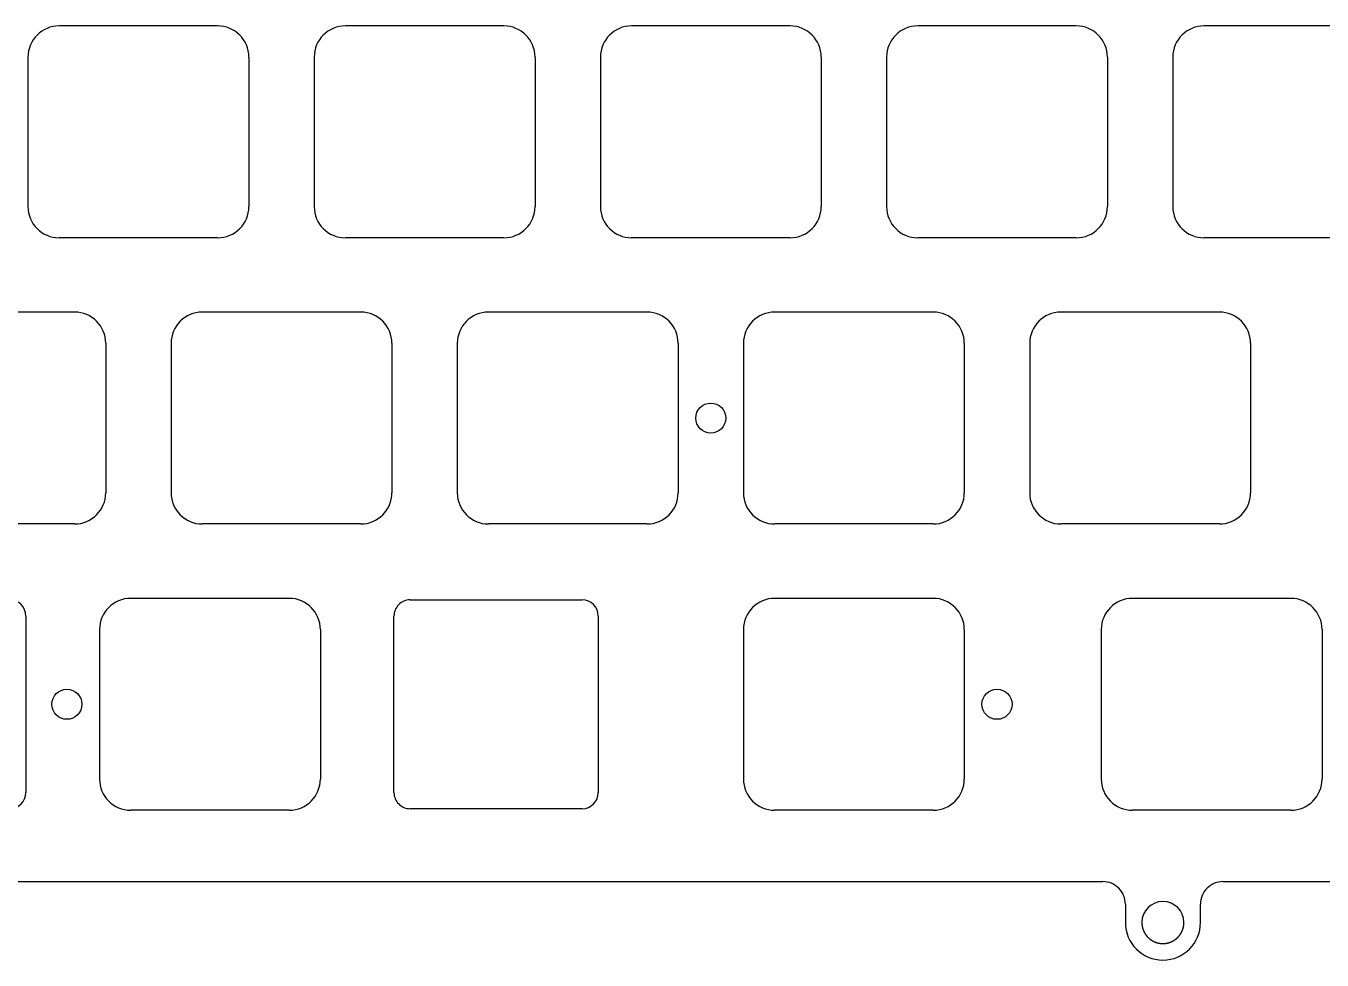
# Model space of a CAD drawing. Header units: millimetres. Extents: x -10 to 277, y -93 to 22.
# Drawn here: x 140.1 to 226.4, y -93.2 to -31 of the extents above; entities that cross this region are included whole.
import ezdxf

# ---------------------------------------------------------------- set-up
doc = ezdxf.new("R2010")
doc.units = ezdxf.units.MM
doc.layers.add('BLACK', color=7, linetype='CONTINUOUS')
doc.layers.add('Edge.Cuts', color=53, linetype='CONTINUOUS', true_color=0xc8a339)

msp = doc.modelspace()

# ---------------------------------------------------------------- linework, layer by layer
at = {"layer": 'BLACK', "linetype": 'Continuous'}
for p, q in [((157.675, -69.15), (147.124999, -69.15)), ((165.725, -69.25), (177.175, -69.25)), ((200.5375, -69.15), (189.987499, -69.15)), ((224.35, -69.15), (213.799999, -69.15)), ((140.15, -70.325), (140.15, -82.075)), ((164.65, -82.075), (164.65, -70.325)), ((178.25, -70.325), (178.25, -82.075)), ((145.05, -71.225), (145.05, -81.175001)), ((159.75, -71.225), (159.75, -81.175)), ((187.9125, -71.225), (187.9125, -81.175001)), ((202.6125, -71.225), (202.6125, -81.175)), ((211.725, -71.225), (211.725, -81.175001)), ((226.425, -71.225), (226.425, -81.175)), ((157.675, -83.25), (147.125, -83.25)), ((177.175, -83.15), (165.725, -83.15)), ((200.5375, -83.25), (189.9875, -83.25)), ((224.35, -83.25), (213.8, -83.25))]:
    msp.add_line(p, q, dxfattribs=at)
at = {"layer": 'BLACK'}
for centre in [(142.875, -76.2), (204.7875, -76.2)]:
    msp.add_circle(centre, 1, dxfattribs=at)
for centre, radius, start, end in [((139.075, -70.325), 1.075, 0, 90), ((147.125004, -71.225004), 2.075004, 90.00013806, 179.99988955), ((157.675, -71.225), 2.075, 0, 90), ((165.724999, -70.324999), 1.074999, 89.9999467, 180.0000533), ((177.175, -70.325), 1.075, 0, 90), ((189.987504, -71.225004), 2.075004, 90.00013806, 179.99988955), ((200.5375, -71.225), 2.075, 0, 90), ((213.800004, -71.225004), 2.075004, 90.00013806, 179.99988955), ((224.35, -71.225), 2.075, 0, 90), ((147.125002, -81.174998), 2.075002, 180.00008284, 269.99994478), ((157.675, -81.175), 2.075, 270, 0), ((189.987502, -81.174998), 2.075002, 180.00008284, 269.99994478), ((200.5375, -81.175), 2.075, 270, 0), ((213.800002, -81.174998), 2.075002, 180.00008284, 269.99994478), ((224.35, -81.175), 2.075, 270, 0), ((139.075, -82.075), 1.075, 270, 0), ((165.724999, -82.075001), 1.074999, 179.9999467, 270.0000533), ((177.175, -82.075), 1.075, 270, 0)]:
    msp.add_arc(centre, radius, start, end, dxfattribs=at)
at = {"layer": 'Edge.Cuts', "linetype": 'CONTINUOUS'}
for p, q in [((152.9125, -31.05), (142.3625, -31.05)), ((171.9625, -31.05), (161.4125, -31.05)), ((191.0125, -31.05), (180.4625, -31.05)), ((210.0625, -31.05), (199.5125, -31.05)), ((229.1125, -31.05), (218.5625, -31.05)), ((140.2875, -33.125), (140.2875, -43.075)), ((154.9875, -33.125), (154.9875, -43.075)), ((159.3375, -33.125), (159.3375, -43.075)), ((174.0375, -33.125), (174.0375, -43.075)), ((178.3875, -33.125), (178.3875, -43.075)), ((193.0875, -33.125), (193.0875, -43.075)), ((197.4375, -33.125), (197.4375, -43.075)), ((212.1375, -33.125), (212.1375, -43.075)), ((216.4875, -33.125), (216.4875, -43.075)), ((152.9125, -45.15), (142.3625, -45.15)), ((171.9625, -45.15), (161.4125, -45.15)), ((191.0125, -45.15), (180.4625, -45.15)), ((210.0625, -45.15), (199.5125, -45.15)), ((229.1125, -45.15), (218.5625, -45.15)), ((143.3875, -50.1), (132.8375, -50.1)), ((162.4375, -50.1), (151.8875, -50.1)), ((181.4875, -50.1), (170.9375, -50.1)), ((200.5375, -50.1), (189.9875, -50.1)), ((219.5875, -50.1), (209.0375, -50.1)), ((145.4625, -52.175), (145.4625, -62.125)), ((149.8125, -52.175), (149.8125, -62.125)), ((164.5125, -52.175), (164.5125, -62.125)), ((168.8625, -52.175), (168.8625, -62.125)), ((183.5625, -52.175), (183.5625, -62.125)), ((187.9125, -52.175), (187.9125, -62.125)), ((202.6125, -52.175), (202.6125, -62.125)), ((206.9625, -52.175), (206.9625, -62.125)), ((221.6625, -52.175), (221.6625, -62.125)), ((143.3875, -64.2), (132.8375, -64.2)), ((162.4375, -64.2), (151.8875, -64.2)), ((181.4875, -64.2), (170.9375, -64.2)), ((200.5375, -64.2), (189.9875, -64.2)), ((219.5875, -64.2), (209.0375, -64.2)), ((54.8705, -88), (211.8295, -88)), ((219.8295, -88), (270.6, -88)), ((213.3295, -89.5), (213.3295, -90.725023)), ((218.3295, -90.725023), (218.3295, -89.5)), ((214.4295, -90.725023), (214.42951, -90.730399)), ((214.42951, -90.730399), (214.42954, -90.735796)), ((214.42954, -90.735796), (214.429591, -90.741159)), ((214.429591, -90.741159), (214.429661, -90.746542)), ((214.429661, -90.746542), (214.429752, -90.751893)), ((214.429752, -90.751893), (214.429863, -90.757263)), ((214.429863, -90.757263), (214.429993, -90.762601)), ((214.429993, -90.762601), (214.430145, -90.76796)), ((214.430145, -90.76796), (214.430315, -90.773287)), ((214.430315, -90.773287), (214.430506, -90.778633)), ((214.430506, -90.778633), (214.430717, -90.78395)), ((214.430717, -90.78395), (214.430948, -90.789285)), ((214.430948, -90.789285), (214.431198, -90.794592)), ((214.431198, -90.794592), (214.43147, -90.799917)), ((214.43147, -90.799917), (214.43176, -90.805214)), ((214.43176, -90.805214), (214.432071, -90.810528)), ((214.432071, -90.810528), (214.432401, -90.815816)), ((214.432401, -90.815816), (214.432752, -90.821121)), ((214.432752, -90.821121), (214.433122, -90.8264)), ((214.433122, -90.8264), (214.433513, -90.831696)), ((214.433513, -90.831696), (214.433922, -90.836967)), ((214.433922, -90.836967), (214.434353, -90.842254)), ((214.434353, -90.842254), (214.434802, -90.847517)), ((214.434802, -90.847517), (214.435273, -90.852796)), ((214.435273, -90.852796), (214.435762, -90.858052)), ((214.435762, -90.858052), (214.436272, -90.863323)), ((214.436272, -90.863323), (214.436801, -90.868571)), ((214.436801, -90.868571), (214.437351, -90.873834)), ((214.437351, -90.873834), (214.437919, -90.879076)), ((214.437919, -90.879076), (214.43851, -90.884332)), ((214.43851, -90.884332), (214.439117, -90.889566)), ((214.439117, -90.889566), (214.439747, -90.894816)), ((214.439747, -90.894816), (214.440395, -90.900044)), ((214.440395, -90.900044), (214.441065, -90.905287)), ((214.441065, -90.905287), (214.441752, -90.910509)), ((214.441752, -90.910509), (214.442462, -90.915746)), ((214.442462, -90.915746), (214.443189, -90.920962)), ((214.443189, -90.920962), (214.443939, -90.926192)), ((214.443939, -90.926192), (214.444706, -90.931403)), ((214.444706, -90.931403), (214.445495, -90.936628)), ((214.445495, -90.936628), (214.446302, -90.941834)), ((214.446302, -90.941834), (214.447131, -90.947053)), ((214.447131, -90.947053), (214.447978, -90.952253)), ((214.447978, -90.952253), (214.448848, -90.957467)), ((214.448848, -90.957467), (214.449734, -90.962663)), ((214.449734, -90.962663), (214.450644, -90.967872)), ((214.450644, -90.967872), (214.45157, -90.973063)), ((214.45157, -90.973063), (214.45252, -90.978267)), ((214.45252, -90.978267), (214.453486, -90.983454)), ((214.453486, -90.983454), (214.454476, -90.988653)), ((214.454476, -90.988653), (214.455483, -90.993836)), ((214.455483, -90.993836), (214.456512, -90.99903)), ((214.456512, -90.99903), (214.457559, -91.004209)), ((214.457559, -91.004209), (214.458629, -91.0094)), ((214.458629, -91.0094), (214.459716, -91.014575)), ((214.459716, -91.014575), (214.460827, -91.019761)), ((214.460827, -91.019761), (214.461954, -91.024933)), ((214.461954, -91.024933), (214.463105, -91.030115)), ((214.463105, -91.030115), (214.464272, -91.035283)), ((214.464272, -91.035283), (214.465463, -91.040462)), ((214.465463, -91.040462), (214.466672, -91.045627)), ((214.466672, -91.045627), (214.467903, -91.050802)), ((214.467903, -91.050802), (214.469152, -91.055964)), ((214.469152, -91.055964), (214.470424, -91.061136)), ((214.470424, -91.061136), (214.471714, -91.066295)), ((214.471714, -91.066295), (214.473026, -91.071464)), ((214.473026, -91.071464), (214.474357, -91.076619)), ((214.474357, -91.076619), (214.47571, -91.081786)), ((214.47571, -91.081786), (214.477081, -91.086939)), ((214.477081, -91.086939), (214.478476, -91.092102)), ((214.478476, -91.092102), (214.479887, -91.097253)), ((214.479887, -91.097253), (214.481323, -91.102413)), ((214.481323, -91.102413), (214.482776, -91.107562)), ((214.482776, -91.107562), (214.484252, -91.11272)), ((214.484252, -91.11272), (214.4855, -91.117023)), ((214.4855, -91.117023), (214.486993, -91.122108)), ((214.486993, -91.122108), (214.488511, -91.127202)), ((214.488511, -91.127202), (214.490043, -91.132277)), ((214.490043, -91.132277), (214.4916, -91.137361)), ((214.4916, -91.137361), (214.493171, -91.142425)), ((214.493171, -91.142425), (214.494766, -91.147498)), ((214.494766, -91.147498), (214.496376, -91.152551)), ((214.496376, -91.152551), (214.498009, -91.157613)), ((214.498009, -91.157613), (214.499657, -91.162654)), ((214.499657, -91.162654), (214.501329, -91.167703)), ((214.501329, -91.167703), (214.503016, -91.172732)), ((214.503016, -91.172732), (214.504726, -91.177769)), ((214.504726, -91.177769), (214.506451, -91.182785)), ((214.506451, -91.182785), (214.508199, -91.187808)), ((214.508199, -91.187808), (214.509961, -91.192811)), ((214.509961, -91.192811), (214.511748, -91.197821)), ((214.511748, -91.197821), (214.513548, -91.20281)), ((214.513548, -91.20281), (214.515372, -91.207805)), ((214.515372, -91.207805), (214.517209, -91.21278)), ((214.517209, -91.21278), (214.519071, -91.217761)), ((214.519071, -91.217761), (214.520946, -91.222722)), ((214.520946, -91.222722), (214.522845, -91.227688)), ((214.522845, -91.227688), (214.524757, -91.232633)), ((214.524757, -91.232633), (214.526693, -91.237584)), ((214.526693, -91.237584), (214.528643, -91.242514)), ((214.528643, -91.242514), (214.530616, -91.247449)), ((214.530616, -91.247449), (214.532603, -91.252363)), ((214.532603, -91.252363), (214.534613, -91.257282)), ((214.534613, -91.257282), (214.536636, -91.262181)), ((214.536636, -91.262181), (214.538683, -91.267083)), ((214.538683, -91.267083), (214.540743, -91.271965)), ((214.540743, -91.271965), (214.542827, -91.276851)), ((214.542827, -91.276851), (214.544923, -91.281717)), ((214.544923, -91.281717), (214.547043, -91.286586)), ((214.547043, -91.286586), (214.549176, -91.291434)), ((214.549176, -91.291434), (214.551333, -91.296286)), ((214.551333, -91.296286), (214.553502, -91.301117)), ((214.553502, -91.301117), (214.555695, -91.305951)), ((214.555695, -91.305951), (214.5579, -91.310765)), ((214.5579, -91.310765), (214.560129, -91.315581)), ((214.560129, -91.315581), (214.562371, -91.320377)), ((214.562371, -91.320377), (214.564635, -91.325176)), ((214.564635, -91.325176), (214.566913, -91.329954)), ((214.566913, -91.329954), (214.569214, -91.334734)), ((214.569214, -91.334734), (214.571527, -91.339494)), ((214.571527, -91.339494), (214.573863, -91.344255)), ((214.573863, -91.344255), (214.576212, -91.348997)), ((214.576212, -91.348997), (214.578584, -91.35374)), ((214.578584, -91.35374), (214.580969, -91.358463)), ((214.580969, -91.358463), (214.583376, -91.363187)), ((214.583376, -91.363187), (214.585796, -91.367891)), ((214.585796, -91.367891), (214.58824, -91.372596)), ((214.58824, -91.372596), (214.590695, -91.377281)), ((214.590695, -91.377281), (214.593173, -91.381968)), ((214.593173, -91.381968), (214.595664, -91.386634)), ((214.595664, -91.386634), (214.598178, -91.3913)), ((214.598178, -91.3913), (214.600704, -91.395947)), ((214.600704, -91.395947), (214.603253, -91.400594)), ((214.603253, -91.400594), (214.605813, -91.405221)), ((214.605813, -91.405221), (214.608398, -91.409849)), ((214.608398, -91.409849), (214.610993, -91.414457)), ((214.610993, -91.414457), (214.613612, -91.419064)), ((214.613612, -91.419064), (214.616243, -91.423652)), ((214.616243, -91.423652), (214.618897, -91.42824)), ((214.618897, -91.42824), (214.621563, -91.432808)), ((214.621563, -91.432808), (214.624252, -91.437376)), ((214.624252, -91.437376), (214.626952, -91.441924)), ((214.626952, -91.441924), (214.629676, -91.446471)), ((214.629676, -91.446471), (214.632411, -91.451)), ((214.632411, -91.451), (214.63517, -91.455527)), ((217.020947, -91.460218), (217.026455, -91.45122)), ((217.026455, -91.45122), (217.031893, -91.442183)), ((217.031893, -91.442183), (217.037262, -91.433106)), ((217.037262, -91.433106), (217.042562, -91.423989)), ((217.042562, -91.423989), (217.047793, -91.414834)), ((217.047793, -91.414834), (217.052953, -91.40564)), ((217.052953, -91.40564), (217.058045, -91.396408)), ((217.058045, -91.396408), (217.063066, -91.387137)), ((217.063066, -91.387137), (217.068017, -91.377828)), ((217.068017, -91.377828), (217.072898, -91.368482)), ((217.072898, -91.368482), (217.077708, -91.359099)), ((217.077708, -91.359099), (217.082448, -91.349679)), ((217.082448, -91.349679), (217.087117, -91.340222)), ((217.087117, -91.340222), (217.091715, -91.33073)), ((217.091715, -91.33073), (217.096242, -91.321201)), ((217.096242, -91.321201), (217.100697, -91.311638)), ((217.100697, -91.311638), (217.105081, -91.30204)), ((217.105081, -91.30204), (217.109392, -91.292407)), ((217.109392, -91.292407), (217.113632, -91.282741)), ((217.113632, -91.282741), (217.117799, -91.273042)), ((217.117799, -91.273042), (217.121894, -91.26331)), ((217.121894, -91.26331), (217.125915, -91.253546)), ((217.125915, -91.253546), (217.129864, -91.243751)), ((217.129864, -91.243751), (217.133739, -91.233925)), ((217.133739, -91.233925), (217.13754, -91.22407)), ((217.13754, -91.22407), (217.141268, -91.214185)), ((217.141268, -91.214185), (217.144921, -91.204271)), ((217.144921, -91.204271), (217.148499, -91.19433)), ((217.148499, -91.19433), (217.152002, -91.184362)), ((217.152002, -91.184362), (217.15543, -91.174369)), ((217.15543, -91.174369), (217.158783, -91.16435)), ((217.158783, -91.16435), (217.16206, -91.154307)), ((217.16206, -91.154307), (217.16526, -91.144242)), ((217.16526, -91.144242), (217.168384, -91.134155)), ((217.168384, -91.134155), (217.171431, -91.124047)), ((217.171431, -91.124047), (217.1735, -91.117023)), ((217.1735, -91.117023), (217.176451, -91.106762)), ((217.176451, -91.106762), (217.179321, -91.096496)), ((217.179321, -91.096496), (217.182109, -91.086227)), ((217.182109, -91.086227), (217.184816, -91.075954)), ((217.184816, -91.075954), (217.187442, -91.065676)), ((217.187442, -91.065676), (217.189987, -91.055393)), ((217.189987, -91.055393), (217.192451, -91.045105)), ((217.192451, -91.045105), (217.194835, -91.034811)), ((217.194835, -91.034811), (217.197138, -91.024512)), ((217.197138, -91.024512), (217.199361, -91.014206)), ((217.199361, -91.014206), (217.201505, -91.003894)), ((217.201505, -91.003894), (217.203568, -90.993576)), ((217.203568, -90.993576), (217.205552, -90.98325)), ((217.205552, -90.98325), (217.207456, -90.972917)), ((217.207456, -90.972917), (217.20928, -90.962576)), ((217.20928, -90.962576), (217.211026, -90.952227)), ((217.211026, -90.952227), (217.212692, -90.941869)), ((217.212692, -90.941869), (217.214279, -90.931503)), ((217.214279, -90.931503), (217.215787, -90.921127)), ((217.215787, -90.921127), (217.217216, -90.910741)), ((217.217216, -90.910741), (217.218567, -90.900345)), ((217.218567, -90.900345), (217.219838, -90.889938)), ((217.219838, -90.889938), (217.221031, -90.879519)), ((217.221031, -90.879519), (217.222146, -90.869089)), ((217.222146, -90.869089), (217.223181, -90.858647)), ((217.223181, -90.858647), (217.224139, -90.848191)), ((217.224139, -90.848191), (217.225017, -90.837722)), ((217.225017, -90.837722), (217.225817, -90.827239)), ((217.225817, -90.827239), (217.226539, -90.816741)), ((217.226539, -90.816741), (217.227182, -90.806228)), ((217.227182, -90.806228), (217.227747, -90.795698)), ((217.227747, -90.795698), (217.228233, -90.785151)), ((217.228233, -90.785151), (217.22864, -90.774586)), ((217.22864, -90.774586), (217.228969, -90.764002)), ((217.228969, -90.764002), (217.229219, -90.753399)), ((217.229219, -90.753399), (217.22939, -90.742774)), ((217.22939, -90.742774), (217.229482, -90.732127)), ((217.229482, -90.732127), (217.2295, -90.725023)), ((214.63517, -91.455527), (214.63794, -91.460035)), ((214.63794, -91.460035), (214.640733, -91.464541)), ((214.640733, -91.464541), (214.643537, -91.469029)), ((214.643537, -91.469029), (214.646365, -91.473515)), ((214.646365, -91.473515), (214.649204, -91.477983)), ((214.649204, -91.477983), (214.652066, -91.482448)), ((214.652066, -91.482448), (214.65494, -91.486895)), ((214.65494, -91.486895), (214.657836, -91.49134)), ((214.657836, -91.49134), (214.660744, -91.495766)), ((214.660744, -91.495766), (214.663675, -91.50019)), ((214.663675, -91.50019), (214.666618, -91.504596)), ((214.666618, -91.504596), (214.669583, -91.508999)), ((214.669583, -91.508999), (214.67256, -91.513384)), ((214.67256, -91.513384), (214.67556, -91.517766)), ((214.67556, -91.517766), (214.678572, -91.52213)), ((214.678572, -91.52213), (214.681606, -91.526492)), ((214.681606, -91.526492), (214.684651, -91.530835)), ((214.684651, -91.530835), (214.68772, -91.535175)), ((214.68772, -91.535175), (214.6908, -91.539497)), ((214.6908, -91.539497), (214.693902, -91.543816)), ((214.693902, -91.543816), (214.697017, -91.548117)), ((214.697017, -91.548117), (214.700154, -91.552416)), ((214.700154, -91.552416), (214.703302, -91.556695)), ((214.703302, -91.556695), (214.706473, -91.560972)), ((214.706473, -91.560972), (214.7095, -91.565023)), ((214.7095, -91.565023), (214.712627, -91.569176)), ((214.712627, -91.569176), (214.715777, -91.573326)), ((214.715777, -91.573326), (214.718944, -91.577464)), ((214.718944, -91.577464), (214.722133, -91.581599)), ((214.722133, -91.581599), (214.725338, -91.585723)), ((214.725338, -91.585723), (214.728566, -91.589842)), ((214.728566, -91.589842), (214.73181, -91.593949)), ((214.73181, -91.593949), (214.735075, -91.598052)), ((214.735075, -91.598052), (214.738357, -91.602142)), ((214.738357, -91.602142), (214.74166, -91.606228)), ((214.74166, -91.606228), (214.744979, -91.610301)), ((214.744979, -91.610301), (214.74832, -91.614368)), ((214.74832, -91.614368), (214.751675, -91.618423)), ((214.751675, -91.618423), (214.755052, -91.622472)), ((214.755052, -91.622472), (214.758443, -91.626507)), ((214.758443, -91.626507), (214.761856, -91.630536)), ((214.761856, -91.630536), (214.765283, -91.634551)), ((214.765283, -91.634551), (214.768732, -91.63856)), ((214.768732, -91.63856), (214.772194, -91.642554)), ((214.772194, -91.642554), (214.775677, -91.646543)), ((214.775677, -91.646543), (214.779174, -91.650516)), ((214.779174, -91.650516), (214.782692, -91.654482)), ((214.782692, -91.654482), (214.786222, -91.658433)), ((214.786222, -91.658433), (214.789774, -91.662377)), ((214.789774, -91.662377), (214.793338, -91.666305)), ((214.793338, -91.666305), (214.796923, -91.670227)), ((214.796923, -91.670227), (214.80052, -91.674131)), ((214.80052, -91.674131), (214.804138, -91.678029)), ((214.804138, -91.678029), (214.807767, -91.68191)), ((214.807767, -91.68191), (214.811417, -91.685783)), ((214.811417, -91.685783), (214.815078, -91.68964)), ((214.815078, -91.68964), (214.81876, -91.693488)), ((214.81876, -91.693488), (214.822453, -91.697319)), ((214.822453, -91.697319), (214.826166, -91.701142)), ((214.826166, -91.701142), (214.829889, -91.704948)), ((214.829889, -91.704948), (214.833633, -91.708745)), ((214.833633, -91.708745), (214.837387, -91.712524)), ((214.837387, -91.712524), (214.841161, -91.716295)), ((214.841161, -91.716295), (214.844945, -91.720047)), ((214.844945, -91.720047), (214.848748, -91.72379)), ((214.848748, -91.72379), (214.852562, -91.727515)), ((214.852562, -91.727515), (214.856395, -91.731232)), ((214.856395, -91.731232), (214.860237, -91.734929)), ((214.860237, -91.734929), (214.864098, -91.738617)), ((214.864098, -91.738617), (214.867969, -91.742286)), ((214.867969, -91.742286), (214.871859, -91.745945)), ((214.871859, -91.745945), (214.875757, -91.749585)), ((214.875757, -91.749585), (214.879675, -91.753216)), ((214.879675, -91.753216), (214.883601, -91.756827)), ((214.883601, -91.756827), (214.887546, -91.760428)), ((214.887546, -91.760428), (214.891499, -91.76401)), ((214.891499, -91.76401), (214.895471, -91.767581)), ((214.895471, -91.767581), (214.899451, -91.771132)), ((214.899451, -91.771132), (214.903449, -91.774674)), ((214.903449, -91.774674), (214.907455, -91.778194)), ((214.907455, -91.778194), (214.911479, -91.781705)), ((214.911479, -91.781705), (214.915511, -91.785195)), ((214.915511, -91.785195), (214.91956, -91.788675)), ((214.91956, -91.788675), (214.923617, -91.792134)), ((214.923617, -91.792134), (214.927692, -91.795582)), ((214.927692, -91.795582), (214.931773, -91.799009)), ((214.931773, -91.799009), (214.935873, -91.802426)), ((214.935873, -91.802426), (214.939979, -91.805822)), ((214.939979, -91.805822), (214.944103, -91.809206)), ((214.944103, -91.809206), (214.948233, -91.81257)), ((214.948233, -91.81257), (214.95238, -91.815922)), ((214.95238, -91.815922), (214.956534, -91.819253)), ((214.956534, -91.819253), (214.960705, -91.822572)), ((214.960705, -91.822572), (214.964882, -91.82587)), ((214.964882, -91.82587), (214.969076, -91.829157)), ((214.969076, -91.829157), (214.973275, -91.832422)), ((214.973275, -91.832422), (214.977492, -91.835675)), ((214.977492, -91.835675), (214.981714, -91.838907)), ((214.981714, -91.838907), (214.985953, -91.842127)), ((214.985953, -91.842127), (214.990197, -91.845325)), ((214.990197, -91.845325), (214.994458, -91.848511)), ((214.994458, -91.848511), (214.998724, -91.851676)), ((214.998724, -91.851676), (215.003007, -91.854828)), ((215.003007, -91.854828), (215.007293, -91.857958)), ((215.007293, -91.857958), (215.011597, -91.861076)), ((215.011597, -91.861076), (215.015905, -91.864172)), ((215.015905, -91.864172), (215.02023, -91.867255)), ((215.02023, -91.867255), (215.024558, -91.870317)), ((215.024558, -91.870317), (215.028904, -91.873365)), ((215.028904, -91.873365), (215.033252, -91.876392)), ((215.033252, -91.876392), (215.037618, -91.879406)), ((215.037618, -91.879406), (215.041986, -91.882398)), ((215.041986, -91.882398), (215.046372, -91.885376)), ((215.046372, -91.885376), (215.05076, -91.888333)), ((215.05076, -91.888333), (215.055165, -91.891277)), ((215.055165, -91.891277), (215.059572, -91.894198)), ((215.059572, -91.894198), (215.063996, -91.897106)), ((215.063996, -91.897106), (215.068423, -91.899992)), ((215.068423, -91.899992), (215.072866, -91.902864)), ((215.072866, -91.902864), (215.077311, -91.905715)), ((215.077311, -91.905715), (215.081773, -91.908551)), ((215.081773, -91.908551), (215.086237, -91.911366)), ((215.086237, -91.911366), (215.090716, -91.914166)), ((215.090716, -91.914166), (215.095199, -91.916945)), ((215.095199, -91.916945), (215.099696, -91.91971)), ((215.099696, -91.91971), (215.104196, -91.922452)), ((215.104196, -91.922452), (215.108712, -91.92518)), ((215.108712, -91.92518), (215.113229, -91.927887)), ((215.113229, -91.927887), (215.117762, -91.930579)), ((215.117762, -91.930579), (215.122297, -91.933249)), ((215.122297, -91.933249), (215.126847, -91.935905)), ((215.126847, -91.935905), (215.131399, -91.938538)), ((215.131399, -91.938538), (215.135966, -91.941157)), ((215.135966, -91.941157), (215.140535, -91.943754)), ((215.140535, -91.943754), (215.145119, -91.946337)), ((215.145119, -91.946337), (215.149704, -91.948897)), ((215.149704, -91.948897), (215.154305, -91.951443)), ((215.154305, -91.951443), (215.158907, -91.953966)), ((215.158907, -91.953966), (215.163523, -91.956475)), ((215.163523, -91.956475), (215.170676, -91.960317)), ((215.170676, -91.960317), (215.17532, -91.962782)), ((215.17532, -91.962782), (215.179977, -91.965232)), ((215.179977, -91.965232), (215.184646, -91.967665)), ((215.184646, -91.967665), (215.189328, -91.970083)), ((215.189328, -91.970083), (215.19402, -91.972483)), ((215.19402, -91.972483), (215.198726, -91.974868)), ((215.198726, -91.974868), (215.203442, -91.977236)), ((215.203442, -91.977236), (215.208171, -91.979587)), ((215.208171, -91.979587), (215.21291, -91.981921)), ((215.21291, -91.981921), (215.217662, -91.98424)), ((215.217662, -91.98424), (215.222422, -91.98654)), ((215.222422, -91.98654), (215.227196, -91.988824)), ((215.227196, -91.988824), (215.231978, -91.99109)), ((215.231978, -91.99109), (215.236772, -91.99334)), ((215.236772, -91.99334), (215.241575, -91.995572)), ((215.241575, -91.995572), (215.24639, -91.997787)), ((215.24639, -91.997787), (215.251212, -91.999983)), ((215.251212, -91.999983), (215.256047, -92.002163)), ((215.256047, -92.002163), (215.260888, -92.004325)), ((215.260888, -92.004325), (215.265742, -92.00647)), ((215.265742, -92.00647), (215.270602, -92.008595)), ((215.270602, -92.008595), (215.275474, -92.010704)), ((215.275474, -92.010704), (215.280352, -92.012794)), ((215.280352, -92.012794), (215.285241, -92.014867)), ((215.285241, -92.014867), (215.290136, -92.016921)), ((215.290136, -92.016921), (215.295043, -92.018958)), ((215.295043, -92.018958), (215.299954, -92.020975)), ((215.299954, -92.020975), (215.304877, -92.022975)), ((215.304877, -92.022975), (215.309804, -92.024955)), ((215.309804, -92.024955), (215.314743, -92.026918)), ((215.314743, -92.026918), (215.319685, -92.028862)), ((215.319685, -92.028862), (215.324638, -92.030787)), ((215.324638, -92.030787), (215.329595, -92.032693)), ((215.329595, -92.032693), (215.334563, -92.034582)), ((215.334563, -92.034582), (215.339533, -92.03645)), ((215.339533, -92.03645), (215.344514, -92.038301)), ((215.344514, -92.038301), (215.349498, -92.040131)), ((215.349498, -92.040131), (215.354492, -92.041944)), ((215.354492, -92.041944), (215.359488, -92.043737)), ((215.359488, -92.043737), (215.364494, -92.045511)), ((215.364494, -92.045511), (215.369502, -92.047265)), ((215.369502, -92.047265), (215.37452, -92.049001)), ((215.37452, -92.049001), (215.379539, -92.050717)), ((215.379539, -92.050717), (215.384568, -92.052415)), ((215.384568, -92.052415), (215.389598, -92.054091)), ((215.389598, -92.054091), (215.394637, -92.05575)), ((215.394637, -92.05575), (215.399677, -92.057388)), ((215.399677, -92.057388), (215.404726, -92.059008)), ((215.404726, -92.059008), (215.409775, -92.060607)), ((215.409775, -92.060607), (215.414833, -92.062188)), ((215.414833, -92.062188), (215.41989, -92.063747)), ((215.41989, -92.063747), (215.424957, -92.065289)), ((215.424957, -92.065289), (215.430023, -92.066809)), ((215.430023, -92.066809), (215.435097, -92.068311)), ((215.435097, -92.068311), (215.44017, -92.069791)), ((215.44017, -92.069791), (215.445252, -92.071254)), ((215.445252, -92.071254), (215.450332, -92.072695)), ((215.450332, -92.072695), (215.455421, -92.074117)), ((215.455421, -92.074117), (215.460507, -92.075518)), ((215.460507, -92.075518), (215.465602, -92.076901)), ((215.465602, -92.076901), (215.470694, -92.078262)), ((215.470694, -92.078262), (215.475795, -92.079605)), ((215.475795, -92.079605), (215.484884, -92.081946)), ((215.484884, -92.081946), (215.495077, -92.084493)), ((215.495077, -92.084493), (215.505303, -92.086967)), ((215.505303, -92.086967), (215.515561, -92.089365)), ((215.515561, -92.089365), (215.525849, -92.091688)), ((215.525849, -92.091688), (215.536165, -92.093936)), ((215.536165, -92.093936), (215.546509, -92.096108)), ((215.546509, -92.096108), (215.556878, -92.098204)), ((215.556878, -92.098204), (215.562072, -92.099223)), ((215.562072, -92.099223), (215.567272, -92.100222)), ((215.567272, -92.100222), (215.572477, -92.101203)), ((215.572477, -92.101203), (215.577688, -92.102164)), ((215.577688, -92.102164), (215.582904, -92.103106)), ((215.582904, -92.103106), (215.588126, -92.104028)), ((215.588126, -92.104028), (215.593352, -92.104931)), ((215.593352, -92.104931), (215.598583, -92.105814)), ((215.598583, -92.105814), (215.603819, -92.106678)), ((215.603819, -92.106678), (215.609059, -92.107523)), ((215.609059, -92.107523), (215.614303, -92.108348)), ((215.614303, -92.108348), (215.619551, -92.109153)), ((215.619551, -92.109153), (215.624803, -92.109938)), ((215.624803, -92.109938), (215.630059, -92.110704)), ((215.630059, -92.110704), (215.635318, -92.11145)), ((215.635318, -92.11145), (215.64058, -92.112177)), ((215.64058, -92.112177), (215.645845, -92.112883)), ((215.645845, -92.112883), (215.651114, -92.11357)), ((215.651114, -92.11357), (215.656384, -92.114237)), ((215.656384, -92.114237), (215.661658, -92.114884)), ((215.661658, -92.114884), (215.666933, -92.115511)), ((215.666933, -92.115511), (215.672212, -92.116119)), ((215.672212, -92.116119), (215.677491, -92.116706)), ((215.677491, -92.116706), (215.682773, -92.117273)), ((215.682773, -92.117273), (215.688055, -92.117821)), ((215.688055, -92.117821), (215.69334, -92.118349)), ((215.69334, -92.118349), (215.698625, -92.118856)), ((215.698625, -92.118856), (215.703913, -92.119344)), ((215.703913, -92.119344), (215.709199, -92.119811)), ((215.709199, -92.119811), (215.714488, -92.120259)), ((215.714488, -92.120259), (215.719776, -92.120686)), ((215.719776, -92.120686), (215.725066, -92.121093)), ((215.725066, -92.121093), (215.730353, -92.121481)), ((215.730353, -92.121481), (215.735643, -92.121848)), ((215.735643, -92.121848), (215.740931, -92.122195)), ((215.740931, -92.122195), (215.74622, -92.122522)), ((215.74622, -92.122522), (215.751506, -92.122829)), ((215.751506, -92.122829), (215.756794, -92.123116)), ((215.756794, -92.123116), (215.762078, -92.123383)), ((215.762078, -92.123383), (215.767364, -92.123629)), ((215.767364, -92.123629), (215.772646, -92.123856)), ((215.772646, -92.123856), (215.777929, -92.124062)), ((215.777929, -92.124062), (215.783207, -92.124249)), ((215.783207, -92.124249), (215.788486, -92.124415)), ((215.788486, -92.124415), (215.793761, -92.124561)), ((215.793761, -92.124561), (215.799036, -92.124687)), ((215.799036, -92.124687), (215.804306, -92.124793)), ((215.804306, -92.124793), (215.809576, -92.124879)), ((215.809576, -92.124879), (215.814841, -92.124945)), ((215.814841, -92.124945), (215.820106, -92.124991)), ((215.820106, -92.124991), (215.8295, -92.125023)), ((215.8295, -92.125023), (215.840005, -92.124983)), ((215.840005, -92.124983), (215.850522, -92.124863)), ((215.850522, -92.124863), (215.86105, -92.124663)), ((215.86105, -92.124663), (215.871588, -92.124383)), ((215.871588, -92.124383), (215.882135, -92.124022)), ((215.882135, -92.124022), (215.892689, -92.123582)), ((215.892689, -92.123582), (215.903249, -92.123061)), ((215.903249, -92.123061), (215.913813, -92.12246)), ((215.913813, -92.12246), (215.92438, -92.121778)), ((215.92438, -92.121778), (215.934949, -92.121017)), ((215.934949, -92.121017), (215.945518, -92.120175)), ((215.945518, -92.120175), (215.956085, -92.119253)), ((215.956085, -92.119253), (215.966649, -92.118251)), ((215.966649, -92.118251), (215.97721, -92.117169)), ((215.97721, -92.117169), (215.987764, -92.116008)), ((215.987764, -92.116008), (215.998311, -92.114767)), ((215.998311, -92.114767), (216.00885, -92.113446)), ((216.00885, -92.113446), (216.019378, -92.112046)), ((216.019378, -92.112046), (216.029894, -92.110567)), ((216.029894, -92.110567), (216.040397, -92.109009)), ((216.040397, -92.109009), (216.050885, -92.107372)), ((216.050885, -92.107372), (216.061357, -92.105657)), ((216.061357, -92.105657), (216.066587, -92.10477)), ((216.066587, -92.10477), (216.071812, -92.103864)), ((216.071812, -92.103864), (216.077032, -92.102938)), ((216.077032, -92.102938), (216.082247, -92.101993)), ((216.082247, -92.101993), (216.087456, -92.101028)), ((216.087456, -92.101028), (216.092661, -92.100044)), ((216.092661, -92.100044), (216.09786, -92.099041)), ((216.09786, -92.099041), (216.103053, -92.098019)), ((216.103053, -92.098019), (216.10824, -92.096977)), ((216.10824, -92.096977), (216.113421, -92.095916)), ((216.113421, -92.095916), (216.118595, -92.094836)), ((216.118595, -92.094836), (216.123764, -92.093737)), ((216.123764, -92.093737), (216.128925, -92.092619)), ((216.128925, -92.092619), (216.13408, -92.091482)), ((216.13408, -92.091482), (216.139227, -92.090326)), ((216.139227, -92.090326), (216.144367, -92.089151)), ((216.144367, -92.089151), (216.1495, -92.087958)), ((216.1495, -92.087958), (216.154626, -92.086745)), ((216.154626, -92.086745), (216.159742, -92.085514)), ((216.159742, -92.085514), (216.164852, -92.084264)), ((216.164852, -92.084264), (216.174115, -92.081946)), ((216.174115, -92.081946), (216.184296, -92.079319)), ((216.184296, -92.079319), (216.194467, -92.076612)), ((216.194467, -92.076612), (216.204627, -92.073826)), ((216.204627, -92.073826), (216.214775, -92.070959)), ((216.214775, -92.070959), (216.224909, -92.068014)), ((216.224909, -92.068014), (216.235029, -92.06499)), ((216.235029, -92.06499), (216.245133, -92.061887)), ((216.245133, -92.061887), (216.255221, -92.058706)), ((216.255221, -92.058706), (216.26529, -92.055446)), ((216.26529, -92.055446), (216.27534, -92.052109)), ((216.27534, -92.052109), (216.285369, -92.048695)), ((216.285369, -92.048695), (216.295377, -92.045204)), ((216.295377, -92.045204), (216.305361, -92.041636)), ((216.305361, -92.041636), (216.315321, -92.037992)), ((216.315321, -92.037992), (216.325256, -92.034272)), ((216.325256, -92.034272), (216.335163, -92.030477)), ((216.335163, -92.030477), (216.345043, -92.026607)), ((216.345043, -92.026607), (216.354893, -92.022663)), ((216.354893, -92.022663), (216.364711, -92.018646)), ((216.364711, -92.018646), (216.374498, -92.014555)), ((216.374498, -92.014555), (216.384251, -92.010392)), ((216.384251, -92.010392), (216.393969, -92.006156)), ((216.393969, -92.006156), (216.403651, -92.00185)), ((216.403651, -92.00185), (216.413295, -91.997473)), ((216.413295, -91.997473), (216.4229, -91.993025)), ((216.4229, -91.993025), (216.432465, -91.988509)), ((216.432465, -91.988509), (216.441988, -91.983924)), ((216.441988, -91.983924), (216.451467, -91.979271)), ((216.451467, -91.979271), (216.460902, -91.974551)), ((216.460902, -91.974551), (216.470291, -91.969764)), ((216.470291, -91.969764), (216.479632, -91.964912)), ((216.479632, -91.964912), (216.488323, -91.960317)), ((216.488323, -91.960317), (216.49754, -91.955356)), ((216.49754, -91.955356), (216.506724, -91.950322)), ((216.506724, -91.950322), (216.515877, -91.945215)), ((216.515877, -91.945215), (216.524995, -91.940035)), ((216.524995, -91.940035), (216.534081, -91.934782)), ((216.534081, -91.934782), (216.543132, -91.929456)), ((216.543132, -91.929456), (216.552149, -91.924059)), ((216.552149, -91.924059), (216.561131, -91.918589)), ((216.561131, -91.918589), (216.570077, -91.913048)), ((216.570077, -91.913048), (216.578987, -91.907435)), ((216.578987, -91.907435), (216.587861, -91.901751)), ((216.587861, -91.901751), (216.596697, -91.895996)), ((216.596697, -91.895996), (216.605495, -91.89017)), ((216.605495, -91.89017), (216.614255, -91.884274)), ((216.614255, -91.884274), (216.622976, -91.878308)), ((216.622976, -91.878308), (216.631657, -91.872273)), ((216.631657, -91.872273), (216.640297, -91.866169)), ((216.640297, -91.866169), (216.648897, -91.859996)), ((216.648897, -91.859996), (216.657455, -91.853754)), ((216.657455, -91.853754), (216.665971, -91.847445)), ((216.665971, -91.847445), (216.674444, -91.841068)), ((216.674444, -91.841068), (216.682873, -91.834625)), ((216.682873, -91.834625), (216.691257, -91.828115)), ((216.691257, -91.828115), (216.699597, -91.821539)), ((216.699597, -91.821539), (216.70789, -91.814898)), ((216.70789, -91.814898), (216.716136, -91.808192)), ((216.716136, -91.808192), (216.724335, -91.801422)), ((216.724335, -91.801422), (216.732485, -91.794588)), ((216.732485, -91.794588), (216.740587, -91.787692)), ((216.740587, -91.787692), (216.748638, -91.780733)), ((216.748638, -91.780733), (216.756638, -91.773713)), ((216.756638, -91.773713), (216.764586, -91.766633)), ((216.764586, -91.766633), (216.772482, -91.759492)), ((216.772482, -91.759492), (216.780325, -91.752292)), ((216.780325, -91.752292), (216.788112, -91.745034)), ((216.788112, -91.745034), (216.795845, -91.737718)), ((216.795845, -91.737718), (216.803521, -91.730346)), ((216.803521, -91.730346), (216.81114, -91.722918)), ((216.81114, -91.722918), (216.818701, -91.715436)), ((216.818701, -91.715436), (216.826202, -91.7079)), ((216.826202, -91.7079), (216.833644, -91.700311)), ((216.833644, -91.700311), (216.841024, -91.692671)), ((216.841024, -91.692671), (216.848342, -91.68498)), ((216.848342, -91.68498), (216.855597, -91.67724)), ((216.855597, -91.67724), (216.862788, -91.669451)), ((216.862788, -91.669451), (216.869914, -91.661616)), ((216.869914, -91.661616), (216.876973, -91.653735)), ((216.876973, -91.653735), (216.883965, -91.645809)), ((216.883965, -91.645809), (216.890889, -91.637841)), ((216.890889, -91.637841), (216.897743, -91.62983)), ((216.897743, -91.62983), (216.904527, -91.62178)), ((216.904527, -91.62178), (216.911239, -91.61369)), ((216.911239, -91.61369), (216.917879, -91.605563)), ((216.917879, -91.605563), (216.924445, -91.5974)), ((216.924445, -91.5974), (216.930936, -91.589203)), ((216.930936, -91.589203), (216.937352, -91.580973)), ((216.937352, -91.580973), (216.943691, -91.572711)), ((216.943691, -91.572711), (216.9495, -91.565023)), ((216.9495, -91.565023), (216.95583, -91.556516)), ((216.95583, -91.556516), (216.962092, -91.547968)), ((216.962092, -91.547968), (216.968286, -91.539377)), ((216.968286, -91.539377), (216.974411, -91.530746)), ((216.974411, -91.530746), (216.980468, -91.522073)), ((216.980468, -91.522073), (216.986457, -91.513359)), ((216.986457, -91.513359), (216.992377, -91.504603)), ((216.992377, -91.504603), (216.998228, -91.495807)), ((216.998228, -91.495807), (217.004011, -91.486971)), ((217.004011, -91.486971), (217.009725, -91.478093)), ((217.009725, -91.478093), (217.015371, -91.469176)), ((217.015371, -91.469176), (217.020947, -91.460218))]:
    msp.add_line(p, q, dxfattribs=at)
at = {"layer": 'Edge.Cuts'}
msp.add_circle((185.7375, -57.15), 1, dxfattribs=at)
for centre, radius, start, end in [((142.3625, -33.125), 2.075, 90, 180), ((152.9125, -33.125), 2.075, 0, 90), ((161.4125, -33.125), 2.075, 90, 180), ((171.9625, -33.125), 2.075, 0, 90), ((180.4625, -33.125), 2.075, 90, 180), ((191.0125, -33.125), 2.075, 0, 90), ((199.5125, -33.125), 2.075, 90, 180), ((210.0625, -33.125), 2.075, 0, 90), ((218.5625, -33.125), 2.075, 90, 180), ((142.3625, -43.075), 2.075, -180, -90), ((152.9125, -43.075), 2.075, -90, 0), ((161.4125, -43.075), 2.075, -180, -90), ((171.9625, -43.075), 2.075, -90, 0), ((180.4625, -43.075), 2.075, -180, -90), ((191.0125, -43.075), 2.075, -90, 0), ((199.5125, -43.075), 2.075, -180, -90), ((210.0625, -43.075), 2.075, -90, 0), ((218.5625, -43.075), 2.075, -180, -90), ((143.3875, -52.175), 2.075, 0, 90), ((151.8875, -52.175), 2.075, 90, 180), ((162.4375, -52.175), 2.075, 0, 90), ((170.9375, -52.175), 2.075, 90, 180), ((181.4875, -52.175), 2.075, 0, 90), ((189.9875, -52.175), 2.075, 90, 180), ((200.5375, -52.175), 2.075, 0, 90), ((209.0375, -52.175), 2.075, 90, 180), ((219.5875, -52.175), 2.075, 0, 90), ((143.3875, -62.125), 2.075, -90, 0), ((151.8875, -62.125), 2.075, -180, -90), ((162.4375, -62.125), 2.075, -90, 0), ((170.9375, -62.125), 2.075, -180, -90), ((181.4875, -62.125), 2.075, -90, 0), ((189.9875, -62.125), 2.075, -180, -90), ((200.5375, -62.125), 2.075, -90, 0), ((209.0375, -62.125), 2.075, -180, -90), ((219.5875, -62.125), 2.075, -90, 0), ((211.829501, -89.499999), 1.499999, -0.0000382, 90.0000382), ((219.829497, -89.499997), 1.499997, -270.00011459, -179.99988541), ((215.8295, -90.725023), 1.4, 0, 180), ((215.8295, -90.725023), 2.5, -180, 0)]:
    msp.add_arc(centre, radius, start, end, dxfattribs=at)

doc.saveas('drawing.dxf')
